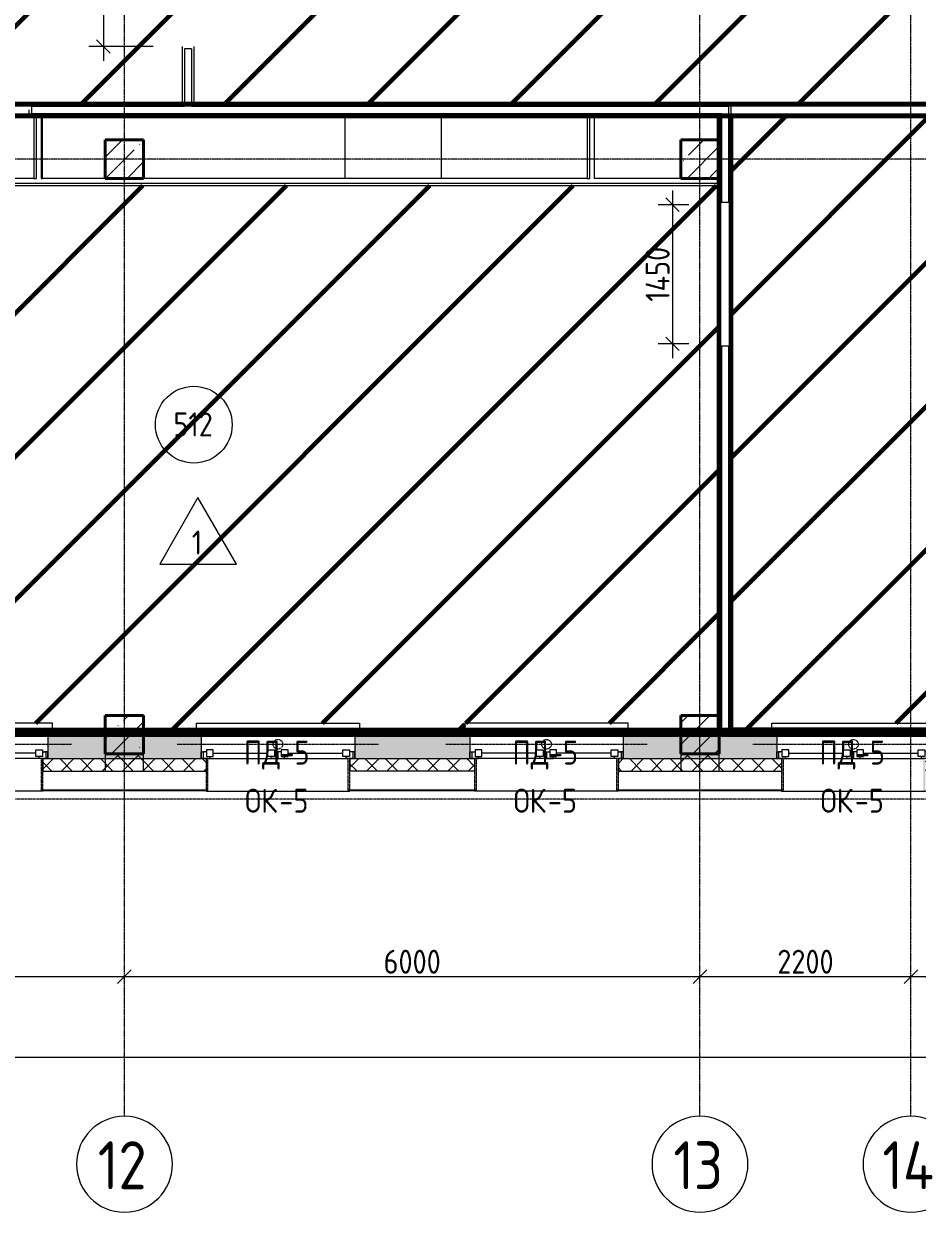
# Model space of a CAD drawing. Header units: millimetres. Extents: x -56773 to 323062, y -262288 to 76460.
# Drawn here: x 32759 to 42074, y -262288 to -249897 of the extents above; entities that cross this region are included whole.
import ezdxf

# ---------------------------------------------------------------- set-up
doc = ezdxf.new("R2010")
doc.units = ezdxf.units.MM
doc.linetypes.add('ADSK_Линия сетки', pattern=[25, 20, -2.5, 0, -2.5])
doc.linetypes.add('ADSK_Невидимые', pattern=[5, 3, -2])
for name, color, linetype, lineweight in [('1.1)Стяжка керамзит  2 этаж', 5, 'Continuous', 60), ('3.1 Штукатурка внешн стен', 5, 'Continuous', 60), ('_ Окна', 7, 'Continuous', 18), ('Марки окон', 7, 'Continuous', 20), ('Марки помещений', 7, 'Continuous', 20), ('Несущие колонны', 7, 'Continuous', 18), ('Обобщенные модели', 7, 'ADSK_Невидимые', 18), ('Окна', 7, 'Continuous', 9), ('Оси', 7, 'Continuous', 9), ('Панели витража', 7, 'Continuous', 9), ('Перекрытие', 7, 'Continuous', 18), ('Размеры', 7, 'Continuous', 9), ('Стены внутренние', 7, 'Continuous', 18), ('Стены наружные', 7, 'Continuous', 18), ('Стены несущие', 7, 'Continuous', 30), ('Стены отделка', 7, 'Continuous', 30), ('Стены штриховка', 7, 'Continuous', 9)]:
    doc.layers.add(name, color=color, linetype=linetype, lineweight=lineweight)
doc.styles.add('GOST Common', font='', dxfattribs={"width": 0.9, "height": 500})
doc.styles.add('GOST Common_2', font='', dxfattribs={"width": 0.9, "height": 250})
doc.styles.get('GOST Common').set_extended_font_data('GOST Common')
doc.styles.get('GOST Common_2').set_extended_font_data('GOST Common')
doc.dimstyles.new('ADSK_Основной', dxfattribs={"dimscale": 304.8, "dimtxt": 251.428749, "dimasz": 0.463911, "dimexe": 0.492126, "dimexo": 0.984252, "dimgap": 0.164042, "dimtad": 1, "dimdec": 3, "dimrnd": 0.001, "dimdsep": 46, "dimtxsty": 'GOST Common_2', "dimblk1": 'OBLIQUE', "dimblk2": 'OBLIQUE', "dimsah": 1, "dimcen": 0.09, "dimdle": 0.492126, "dimazin": 2, "dimtfac": 1, "dimtdec": 4, "dimtix": 1, "dimtmove": 0, "dimatfit": 3, "dimfxl": 1, "dimtvp": 1, "dimtolj": 1, "dimtzin": 0, "dimlwd": 20, "dimlwe": 20, "dimarcsym": 2})
doc.dimstyles.new('ADSK_Основной_2_5_мм', dxfattribs={"dimscale": 304.8, "dimtxt": 251.428749, "dimasz": 0.463911, "dimexe": 0.492126, "dimexo": 0.984252, "dimgap": 0.098425, "dimtad": 1, "dimrnd": 0.01, "dimdsep": 46, "dimtxsty": 'GOST Common_2', "dimblk1": 'OBLIQUE', "dimblk2": 'OBLIQUE', "dimsah": 1, "dimcen": 0.09, "dimdle": 0.492126, "dimazin": 2, "dimtfac": 1, "dimtdec": 4, "dimtix": 1, "dimtmove": 0, "dimatfit": 3, "dimfxl": 1, "dimtvp": 1, "dimtolj": 1, "dimtzin": 0, "dimlwd": 20, "dimlwe": 20, "dimarcsym": 2})
pattern_1 = [(45, (9.36, -250313.7), (-224.5064, 224.5064), []), (45, (233.87, -250313.7), (-224.5064, 224.5064), [396.875, -79.375, 3.353, -76.022])]
pattern_2 = [(45, (9.36, -250313.7), (-106.066, 106.066), []), (135, (9.36, -250313.7), (-106.066, -106.066), [])]

# ---------------------------------------------------------------- blocks, each defined once
blk = doc.blocks.new('ADSK_КолоннаЖБ_Прямоугольная - 400x400 мм-1807143-Маркировочный 5-й')
at = {"layer": 'Несущие колонны', "lineweight": 40}
for p, q in [((-200, 200), (200, 200)), ((-200, -200), (-200, 200)), ((200, 200), (200, -200)), ((200, -200), (-200, -200))]:
    blk.add_line(p, q, dxfattribs=at)
blk = doc.blocks.new('ОКНО L03 _2СТ_RS - ОК-5_1600х2000h-3556615-Маркировочный 5-й')
at = {"layer": '_ Окна'}
for p, q in [((-838.1, 149), (-838.1, 79)), ((-838.1, 149), (-833.1, 149)), ((-818.1, 149), (-748.1, 149)), ((-818.1, 79), (-818.1, 149)), ((-783.1, 59), (-783.1, 129)), ((-783.1, 129), (-713.1, 129)), ((-748.1, 149), (-748.1, 129)), ((-713.1, 129), (-713.1, 59)), ((-143.1, 129), (-143.1, 59)), ((-73.1, 129), (-143.1, 129)), ((-108.1, 149), (-108.1, 129)), ((-38.1, 149), (-108.1, 149)), ((-73.1, 59), (-73.1, 129)), ((-38.1, 79), (-38.1, 149)), ((-38.1, 149), (31.9, 149)), ((-38.1, 79), (-38.1, 149)), ((-3.1, 59), (-3.1, 129)), ((-3.1, 129), (66.9, 129)), ((31.9, 149), (31.9, 129)), ((66.9, 129), (66.9, 59)), ((636.9, 129), (636.9, 59)), ((706.9, 129), (636.9, 129)), ((671.9, 149), (671.9, 129)), ((741.9, 149), (671.9, 149)), ((706.9, 59), (706.9, 129)), ((741.9, 79), (741.9, 149)), ((761.9, 149), (756.9, 149)), ((761.9, 149), (761.9, 79)), ((-838.1, 79), (-803.1, 79)), ((-783.1, 79), (-818.1, 79)), ((-713.1, 59), (-783.1, 59)), ((-713.1, 94), (-143.1, 94)), ((-143.1, 59), (-73.1, 59)), ((-38.1, 79), (-73.1, 79)), ((-3.1, 79), (-38.1, 79)), ((66.9, 59), (-3.1, 59)), ((66.9, 94), (636.9, 94)), ((636.9, 59), (706.9, 59)), ((741.9, 79), (706.9, 79)), ((761.9, 79), (726.9, 79))]:
    blk.add_line(p, q, dxfattribs=at)
blk = doc.blocks.new('Подоконник_ - ПД-5-3556619-Маркировочный 5-й')
at = {"layer": 'Окна'}
for p, q in [((-850, -229), (-850, -300)), ((850, -300), (850, -229)), ((-850, -300), (850, -300))]:
    blk.add_line(p, q, dxfattribs=at)
blk = doc.blocks.new('Отлив_ - ОЦC-V2-Маркировочный 5-й')
at = {"layer": 'Окна'}
for p, q in [((-750, 341), (-750, 333.5)), ((-750, 341), (750, 341)), ((-750, 341), (750, 341)), ((750, 341), (750, 333.5)), ((-730, 0), (730, 0))]:
    blk.add_line(p, q, dxfattribs=at)
blk = doc.blocks.new('ОКНО L03 _2СТ_RS - ОК-5_1600х2000h-3556607-Маркировочный 5-й')
at = {"layer": '_ Окна'}
for p, q in [((-838.1, -149), (-838.1, -79)), ((-838.1, -79), (-803.1, -79)), ((-818.1, -79), (-818.1, -149)), ((-783.1, -79), (-818.1, -79)), ((-713.1, -59), (-783.1, -59)), ((-783.1, -59), (-783.1, -129)), ((-713.1, -129), (-713.1, -59)), ((-713.1, -94), (-143.1, -94)), ((-143.1, -129), (-143.1, -59)), ((-143.1, -59), (-73.1, -59)), ((-73.1, -59), (-73.1, -129)), ((-38.1, -79), (-73.1, -79)), ((-38.1, -79), (-38.1, -149)), ((-38.1, -79), (-38.1, -149)), ((-3.1, -79), (-38.1, -79)), ((66.9, -59), (-3.1, -59)), ((-3.1, -59), (-3.1, -129)), ((66.9, -129), (66.9, -59)), ((66.9, -94), (636.9, -94)), ((636.9, -129), (636.9, -59)), ((636.9, -59), (706.9, -59)), ((706.9, -59), (706.9, -129)), ((741.9, -79), (706.9, -79)), ((761.9, -79), (726.9, -79)), ((741.9, -79), (741.9, -149)), ((761.9, -149), (761.9, -79)), ((-838.1, -149), (-833.1, -149)), ((-818.1, -149), (-748.1, -149)), ((-783.1, -129), (-713.1, -129)), ((-748.1, -149), (-748.1, -129)), ((-73.1, -129), (-143.1, -129)), ((-108.1, -149), (-108.1, -129)), ((-38.1, -149), (-108.1, -149)), ((-38.1, -149), (31.9, -149)), ((-3.1, -129), (66.9, -129)), ((31.9, -149), (31.9, -129)), ((706.9, -129), (636.9, -129)), ((671.9, -149), (671.9, -129)), ((741.9, -149), (671.9, -149)), ((761.9, -149), (756.9, -149))]:
    blk.add_line(p, q, dxfattribs=at)
blk = doc.blocks.new('Подоконник_ - ПД-5-3556614-Маркировочный 5-й')
at = {"layer": 'Окна'}
for p, q in [((-850, 300), (850, 300)), ((-850, 229), (-850, 300)), ((850, 300), (850, 229))]:
    blk.add_line(p, q, dxfattribs=at)
blk = doc.blocks.new('Отлив_ - ОЦC-V3-Маркировочный 5-й')
at = {"layer": 'Окна'}
for p, q in [((-730, 0), (730, 0)), ((-750, -341), (-750, -333.5)), ((-750, -341), (750, -341)), ((-750, -341), (750, -341)), ((750, -341), (750, -333.5))]:
    blk.add_line(p, q, dxfattribs=at)
blk = doc.blocks.new('Системная панель - 1_Алюминиевая панель RAL 1013-3049550-Маркировочный 5-й')
at = {"layer": 'Панели витража', "lineweight": 18}
for p, q in [((5327.5, 2.5), (4027.5, 2.5)), ((4027.5, -2.5), (4027.5, 2.5)), ((5327.5, -2.5), (5327.5, 2.5)), ((8127.5, 2.5), (7227.5, 2.5)), ((7227.5, -2.5), (7227.5, 2.5)), ((8127.5, -2.5), (8127.5, 2.5)), ((11327.5, 2.5), (10027.5, 2.5)), ((10027.5, -2.5), (10027.5, 2.5)), ((11327.5, -2.5), (11327.5, 2.5)), ((4027.5, -2.5), (5327.5, -2.5)), ((7227.5, -2.5), (8127.5, -2.5)), ((10027.5, -2.5), (11327.5, -2.5))]:
    blk.add_line(p, q, dxfattribs=at)
blk = doc.blocks.new('Системная панель - 1_Алюминиевая панель гладкая RAL 1013-V9-Маркировочный 5-й')
at = {"layer": 'Панели витража', "lineweight": 18}
for p, q in [((100, 2.5), (-100, 2.5)), ((-100, 2.5), (-100, -2.5)), ((100, -2.5), (100, 2.5)), ((-100, -2.5), (100, -2.5))]:
    blk.add_line(p, q, dxfattribs=at)
blk = doc.blocks.new('Обобщенные модели 7 - Обобщенные модели 7-1212709-Маркировочный 5-й')
at = {"layer": 'Обобщенные модели'}
h = blk.add_hatch(color=256, dxfattribs=at)
h.paths.add_polyline_path([(31470, -7574), (31470, -7244), (31450, -7244), (31450, -7574)])
h.paths.add_polyline_path([(32930, -7574), (32950, -7574), (32950, -7244), (32930, -7244)])
h = blk.add_hatch(color=256, dxfattribs=at)
h.paths.add_polyline_path([(36150, -7574), (36150, -7244), (36130, -7244), (36130, -7574)])
h.paths.add_polyline_path([(34670, -7574), (34670, -7244), (34650, -7244), (34650, -7574)])
h = blk.add_hatch(color=256, dxfattribs=at)
h.paths.add_polyline_path([(38950, -7574), (38950, -7244), (38930, -7244), (38930, -7574)])
h.paths.add_polyline_path([(37450, -7574), (37470, -7574), (37470, -7244), (37450, -7244)])
h = blk.add_hatch(color=256, dxfattribs=at)
h.paths.add_polyline_path([(40650, -7574), (40670, -7574), (40670, -7244), (40650, -7244)])
h.paths.add_polyline_path([(42150, -7574), (42150, -7244), (42130, -7244), (42130, -7574)])
for p, q in [((32950, -7244), (32930, -7244)), ((32930, -7244), (32930, -7574)), ((32950, -7574), (32950, -7244)), ((34670, -7244), (34650, -7244)), ((34650, -7244), (34650, -7574)), ((34670, -7574), (34670, -7244)), ((36150, -7244), (36130, -7244)), ((36130, -7244), (36130, -7574)), ((36150, -7574), (36150, -7244)), ((37470, -7244), (37450, -7244)), ((37450, -7244), (37450, -7574)), ((37470, -7574), (37470, -7244)), ((38950, -7244), (38930, -7244)), ((38930, -7244), (38930, -7574)), ((38950, -7574), (38950, -7244)), ((40670, -7244), (40650, -7244)), ((40650, -7244), (40650, -7574)), ((40670, -7574), (40670, -7244)), ((32930, -7574), (32950, -7574)), ((34650, -7574), (34670, -7574)), ((36130, -7574), (36150, -7574)), ((37450, -7574), (37470, -7574)), ((38930, -7574), (38950, -7574)), ((40650, -7574), (40670, -7574))]:
    blk.add_line(p, q, dxfattribs=at)
blk = doc.blocks.new('Обобщенные модели 13 - Обобщенные модели 1-3016844-Маркировочный 5-й')
at = {"layer": 'Обобщенные модели'}
blk.add_line((61889, -7668), (-3638, -7668), dxfattribs=at)
blk = doc.blocks.new('BS_Перемычка металлическая - BS_Перемычка металлическая-3881251-Маркировочный 5-й')
at = {"layer": 'Обобщенные модели', "linetype": 'ADSK_Невидимые', "lineweight": 18}
blk.add_line((-1050, 0), (1050, 0), dxfattribs=at)
blk.add_circle((0, 0), 50, dxfattribs=at)
blk = doc.blocks.new('Ось сетки - Круг_Ø10 мм-8259-Маркировочный 5-й')
at = {"layer": 'Оси', "color": 253, "lineweight": 20, "true_color": 0xaaaaaa}
for start, end in [(360, 180), (180, 360)]:
    blk.add_arc((0, 0), 5, start, end, dxfattribs=at)
blk = doc.blocks.new('ADSK_Марка_Помещение_ОдноЗначение - Номер-159740-Маркировочный 5-й')
at = {"layer": 'Марки помещений'}
blk.add_circle((0, 0), 4, dxfattribs=at)
blk = doc.blocks.new('_Oblique')
at = {"color": 0, "linetype": 'ByBlock', "lineweight": -2}
blk.add_line((-0.5, -0.5), (0.5, 0.5), dxfattribs=at)
blk = doc.blocks.new('*D6894')
at = {"layer": 'Defpoints', "color": 0, "transparency": 16777216}
for p in [(27809, -259731), (33809, -259731), (33809, -259831)]:
    blk.add_point(p, dxfattribs=at)
at = {"layer": 'Размеры', "color": 0, "lineweight": 20, "transparency": 16777216}
for p, q in [((27659, -259831), (33959, -259831)), ((27809, -260031), (27809, -259981)), ((33809, -260031), (33809, -259981))]:
    blk.add_line(p, q, dxfattribs=at)
at = {"layer": 'Размеры', "color": 0, "lineweight": 20, "transparency": 16777216, "xscale": 141.4, "yscale": 141.4, "zscale": 141.4, "rotation": 180}
blk.add_blockref('_Oblique', (27809, -259831), dxfattribs=at)
at = {"layer": 'Размеры', "color": 0, "lineweight": 20, "transparency": 16777216, "xscale": 141.4, "yscale": 141.4, "zscale": 141.4}
blk.add_blockref('_Oblique', (33809, -259831), dxfattribs=at)
at = {"layer": 'Размеры', "color": 0, "lineweight": 9, "transparency": 16777216, "insert": (30809, -259676), "char_height": 250, "width": 756.84, "attachment_point": 5, "style": 'GOST Common_2'}
blk.add_mtext('\\A1;6000', dxfattribs=at)
blk = doc.blocks.new('*D6895')
at = {"layer": 'Defpoints', "color": 0, "transparency": 16777216}
for p in [(33809, -259731), (39809, -259731), (39809, -259831)]:
    blk.add_point(p, dxfattribs=at)
at = {"layer": 'Размеры', "color": 0, "lineweight": 20, "transparency": 16777216}
for p, q in [((33659, -259831), (39959, -259831)), ((33809, -260031), (33809, -259981)), ((39809, -260031), (39809, -259981))]:
    blk.add_line(p, q, dxfattribs=at)
at = {"layer": 'Размеры', "color": 0, "lineweight": 20, "transparency": 16777216, "xscale": 141.4, "yscale": 141.4, "zscale": 141.4, "rotation": 180}
blk.add_blockref('_Oblique', (33809, -259831), dxfattribs=at)
at = {"layer": 'Размеры', "color": 0, "lineweight": 20, "transparency": 16777216, "xscale": 141.4, "yscale": 141.4, "zscale": 141.4}
blk.add_blockref('_Oblique', (39809, -259831), dxfattribs=at)
at = {"layer": 'Размеры', "color": 0, "lineweight": 9, "transparency": 16777216, "insert": (36809, -259676), "char_height": 250, "width": 756.84, "attachment_point": 5, "style": 'GOST Common_2'}
blk.add_mtext('\\A1;6000', dxfattribs=at)
blk = doc.blocks.new('*D6896')
at = {"layer": 'Defpoints', "color": 0, "transparency": 16777216}
for p in [(39809, -259731), (42009, -259731), (42009, -259831)]:
    blk.add_point(p, dxfattribs=at)
at = {"layer": 'Размеры', "color": 0, "lineweight": 20, "transparency": 16777216}
for p, q in [((39659, -259831), (42159, -259831)), ((39809, -260031), (39809, -259981)), ((42009, -260031), (42009, -259981))]:
    blk.add_line(p, q, dxfattribs=at)
at = {"layer": 'Размеры', "color": 0, "lineweight": 20, "transparency": 16777216, "xscale": 141.4, "yscale": 141.4, "zscale": 141.4, "rotation": 180}
blk.add_blockref('_Oblique', (39809, -259831), dxfattribs=at)
at = {"layer": 'Размеры', "color": 0, "lineweight": 20, "transparency": 16777216, "xscale": 141.4, "yscale": 141.4, "zscale": 141.4}
blk.add_blockref('_Oblique', (42009, -259831), dxfattribs=at)
at = {"layer": 'Размеры', "color": 0, "lineweight": 9, "transparency": 16777216, "insert": (40909, -259676), "char_height": 250, "width": 756.84, "attachment_point": 5, "style": 'GOST Common_2'}
blk.add_mtext('\\A1;2200', dxfattribs=at)
blk = doc.blocks.new('*D6897')
at = {"layer": 'Defpoints', "color": 0, "transparency": 16777216}
for p in [(42009, -259731), (45809, -259731), (45809, -259831)]:
    blk.add_point(p, dxfattribs=at)
at = {"layer": 'Размеры', "color": 0, "lineweight": 20, "transparency": 16777216}
for p, q in [((41859, -259831), (45959, -259831)), ((42009, -260031), (42009, -259981)), ((45809, -260031), (45809, -259981))]:
    blk.add_line(p, q, dxfattribs=at)
at = {"layer": 'Размеры', "color": 0, "lineweight": 20, "transparency": 16777216, "xscale": 141.4, "yscale": 141.4, "zscale": 141.4, "rotation": 180}
blk.add_blockref('_Oblique', (42009, -259831), dxfattribs=at)
at = {"layer": 'Размеры', "color": 0, "lineweight": 20, "transparency": 16777216, "xscale": 141.4, "yscale": 141.4, "zscale": 141.4}
blk.add_blockref('_Oblique', (45809, -259831), dxfattribs=at)
at = {"layer": 'Размеры', "color": 0, "lineweight": 9, "transparency": 16777216, "insert": (43909, -259676), "char_height": 250, "width": 756.84, "attachment_point": 5, "style": 'GOST Common_2'}
blk.add_mtext('\\A1;3800', dxfattribs=at)
blk = doc.blocks.new('*D6908')
at = {"layer": 'Defpoints', "color": 0, "transparency": 16777216}
for p in [(-19591, -260571), (61609, -260571), (61609, -260671)]:
    blk.add_point(p, dxfattribs=at)
at = {"layer": 'Размеры', "color": 0, "lineweight": 20, "transparency": 16777216}
for p, q in [((-19741, -260671), (61759, -260671)), ((-19591, -260871), (-19591, -260821)), ((61609, -260871), (61609, -260821))]:
    blk.add_line(p, q, dxfattribs=at)
at = {"layer": 'Размеры', "color": 0, "lineweight": 20, "transparency": 16777216, "xscale": 141.4, "yscale": 141.4, "zscale": 141.4, "rotation": 180}
blk.add_blockref('_Oblique', (-19591, -260671), dxfattribs=at)
at = {"layer": 'Размеры', "color": 0, "lineweight": 20, "transparency": 16777216, "xscale": 141.4, "yscale": 141.4, "zscale": 141.4}
blk.add_blockref('_Oblique', (61609, -260671), dxfattribs=at)
at = {"layer": 'Размеры', "color": 0, "lineweight": 9, "transparency": 16777216, "insert": (21009, -260516), "char_height": 250, "width": 889.8, "attachment_point": 5, "style": 'GOST Common_2'}
blk.add_mtext('\\A1;81200', dxfattribs=at)
blk = doc.blocks.new('ADSK_Марка_Помещение_ТипПола_ГОСТ21-501-2011 - Отделка пола-1456712-Маркировочный 5-й')
at = {"layer": 'Марки помещений'}
for p, q in [((0, 6.93), (-3.96, 0)), ((4.04, 0), (0, 6.93)), ((-3.96, 0), (4.04, 0))]:
    blk.add_line(p, q, dxfattribs=at)
blk = doc.blocks.new('*D6859')
at = {"layer": 'Defpoints', "color": 0, "transparency": 16777216}
for p in [(39994, -251784), (39523, -253234), (39994, -253234)]:
    blk.add_point(p, dxfattribs=at)
at = {"layer": 'Размеры', "color": 0, "lineweight": 20, "transparency": 16777216}
for p, q in [((39523, -251634), (39523, -253384)), ((39694, -251784), (39373, -251784)), ((39694, -253234), (39373, -253234))]:
    blk.add_line(p, q, dxfattribs=at)
at = {"layer": 'Размеры', "color": 0, "lineweight": 20, "transparency": 16777216, "xscale": 141.4, "yscale": 141.4, "zscale": 141.4}
for p, rotation in [((39523, -251784), 90), ((39523, -253234), 270)]:
    blk.add_blockref('_Oblique', p, dxfattribs=dict(at, rotation=rotation))
at = {"layer": 'Размеры', "color": 0, "lineweight": 9, "transparency": 16777216, "insert": (39368, -252509), "char_height": 250, "width": 726.16, "attachment_point": 5, "rotation": 90, "style": 'GOST Common_2'}
blk.add_mtext('\\A1;1450', dxfattribs=at)
blk = doc.blocks.new('*D6840')
at = {"layer": 'Defpoints', "color": 0, "transparency": 16777216}
for p in [(34409, -248084), (33589, -250134), (34409, -250134)]:
    blk.add_point(p, dxfattribs=at)
at = {"layer": 'Размеры', "color": 0, "lineweight": 20, "transparency": 16777216}
for p, q in [((33589, -247934), (33589, -250284)), ((34109, -248084), (33439, -248084)), ((34109, -250134), (33439, -250134))]:
    blk.add_line(p, q, dxfattribs=at)
at = {"layer": 'Размеры', "color": 0, "lineweight": 20, "transparency": 16777216, "xscale": 141.4, "yscale": 141.4, "zscale": 141.4}
for p, rotation in [((33589, -248084), 90), ((33589, -250134), 270)]:
    blk.add_blockref('_Oblique', p, dxfattribs=dict(at, rotation=rotation))
at = {"layer": 'Размеры', "color": 0, "lineweight": 9, "transparency": 16777216, "insert": (33414, -249109), "char_height": 250, "width": 756.84, "attachment_point": 5, "rotation": 90, "style": 'GOST Common_2'}
blk.add_mtext('\\A1;2050', dxfattribs=at)

msp = doc.modelspace()

# ---------------------------------------------------------------- hatches: boundary and pattern name
at = {"layer": '1.1)Стяжка керамзит  2 этаж', "transparency": 33554687}
h = msp.add_hatch(dxfattribs=at)
h.set_pattern_fill('ANSI31', color=5, scale=333)
h.paths.add_polyline_path([(8929.3615, -250733.7359), (61559.3615, -250733.7359), (61559.3615, -247483.7359), (8929.3615, -247483.7359)])
h = msp.add_hatch(dxfattribs=at)
h.set_pattern_fill('ANSI31', color=5, scale=333)
h.paths.add_polyline_path([(40009.3615, -251583.7359), (27534.3615, -251583.7359), (27534.3615, -250858.7359), (25814.3615, -250858.7359), (25814.3615, -251583.7359), (24659.3615, -251583.7359), (24659.3615, -257258.7359), (25359.3615, -257258.7359), (25359.3615, -257187.7359), (27059.3615, -257187.7359), (27059.3615, -257258.7359), (27609.3615, -257258.7359), (27609.3615, -257108.7359), (28009.3615, -257108.7359), (28009.3615, -257258.7359), (28559.3615, -257258.7359), (28559.3615, -257187.7359), (30259.3615, -257187.7359), (30259.3615, -257258.7359), (31359.3615, -257258.7359), (31359.3615, -257187.7359), (33059.3615, -257187.7359), (33059.3615, -257258.7359), (33609.3615, -257258.7359), (33609.3615, -257108.7359), (34009.3615, -257108.7359), (34009.3615, -257258.7359), (34559.3615, -257258.7359), (34559.3615, -257187.7359), (36259.3615, -257187.7359), (36259.3615, -257258.7359), (37359.3615, -257258.7359), (37359.3615, -257187.7359), (39059.3615, -257187.7359), (39059.3615, -257258.7359), (39609.3615, -257258.7359), (39609.3615, -257108.7359), (40009.3615, -257108.7359)])
h = msp.add_hatch(dxfattribs=at)
h.set_pattern_fill('ANSI31', color=5, scale=333)
h.paths.add_polyline_path([(45484.3615, -251583.7359), (44234.3615, -251583.7359), (44234.3615, -250858.7359), (40134.3615, -250858.7359), (40134.3615, -257258.7359), (40559.3615, -257258.7359), (40559.3615, -257187.7359), (42259.3615, -257187.7359), (42259.3615, -257258.7359), (43359.3615, -257258.7359), (43359.3615, -257187.7359), (45059.3615, -257187.7359), (45059.3615, -257258.7359), (45484.3615, -257258.7359)])
at = {"layer": 'Несущие колонны', "lineweight": 9}
h = msp.add_hatch(dxfattribs=at)
h.set_pattern_fill('FP_1', color=256, style=0, pattern_type=2)
h.set_pattern_definition(pattern_1)
h.paths.add_polyline_path([(33609.3615, -251508.7359), (34009.3615, -251508.7359), (34009.3615, -251108.7359), (33609.3615, -251108.7359)])
h = msp.add_hatch(dxfattribs=at)
h.set_pattern_fill('FP_1', color=256, style=0, pattern_type=2)
h.set_pattern_definition(pattern_1)
h.paths.add_polyline_path([(39801.9758, -251508.7359), (40009.3615, -251508.7359), (40009.3615, -251108.7359), (39609.3615, -251108.7359), (39609.3615, -251508.7359)])
h = msp.add_hatch(dxfattribs=at)
h.set_pattern_fill('FP_1', color=256, style=0, pattern_type=2)
h.set_pattern_definition(pattern_1)
h.paths.add_polyline_path([(33609.3615, -257508.7359), (34009.3615, -257508.7359), (34009.3615, -257108.7359), (33609.3615, -257108.7359)])
h = msp.add_hatch(dxfattribs=at)
h.set_pattern_fill('FP_1', color=256, style=0, pattern_type=2)
h.set_pattern_definition(pattern_1)
h.paths.add_polyline_path([(39609.3615, -257508.7359), (40009.3615, -257508.7359), (40009.3615, -257108.7359), (39609.3615, -257108.7359)])
at = {"layer": 'Стены внутренние', "lineweight": 9}
h = msp.add_hatch(dxfattribs=at)
h.set_pattern_fill('FP_2', color=256, style=0, pattern_type=2)
h.set_pattern_definition([(45, (9.36, -250313.7), (84.18955, 308.69595), [396.875, -79.375, 3.353, -76.022])])
h.paths.add_polyline_path([(59259.3615, -257558.7359), (59259.3615, -257557.7359), (59209.3615, -257557.7359), (59209.3615, -257258.7359), (58009.3615, -257258.7359), (58009.3615, -257557.7359), (57959.3615, -257558.7359)])
h.paths.add_polyline_path([(56459.3615, -257558.7359), (56459.3615, -257557.7359), (56409.3615, -257557.7359), (56409.3615, -257258.7359), (54809.3615, -257258.7359), (54809.3615, -257557.7359), (55685.0249, -257558.7359)])
h.paths.add_polyline_path([(60759.3615, -257558.7359), (61559.3615, -257558.7359), (61559.3615, -257508.7359), (61409.3615, -257508.7359), (61409.3615, -257258.7359), (60809.3615, -257258.7359), (60809.3615, -257557.7359), (60759.3615, -257557.7359)])
h.paths.add_polyline_path([(48465.4571, -257558.7359), (50409.3615, -257557.7359), (50409.3615, -257258.7359), (48509.3615, -257258.7359), (48509.3615, -257557.7359), (48459.3615, -257558.7359)])
h.paths.add_polyline_path([(51959.3615, -257558.7359), (53209.3615, -257557.7359), (53209.3615, -257258.7359), (52009.3615, -257258.7359), (52009.3615, -257557.7359), (51959.3615, -257557.7359)])
h.paths.add_polyline_path([(46959.3615, -257558.7359), (46959.3615, -257557.7359), (46909.3615, -257557.7359), (46909.3615, -257258.7359), (45009.3615, -257258.7359), (45009.3615, -257557.7359), (45577.63, -257558.7359)])
h.paths.add_polyline_path([(43459.3615, -257558.7359), (43459.3615, -257557.7359), (43409.3615, -257557.7359), (43409.3615, -257258.7359), (42209.3615, -257258.7359), (42209.3615, -257557.7359), (42689.8029, -257558.7359)])
h.paths.add_polyline_path([(36159.3615, -257558.7359), (37409.3615, -257557.7359), (37409.3615, -257258.7359), (36209.3615, -257258.7359), (36209.3615, -257557.7359), (36159.3615, -257557.7359)])
h.paths.add_polyline_path([(38959.3615, -257558.7359), (40609.3615, -257557.7359), (40609.3615, -257258.7359), (39009.3615, -257258.7359), (39009.3615, -257557.7359), (38959.3615, -257557.7359)])
h.paths.add_polyline_path([(34026.3216, -257558.7359), (34609.3615, -257557.7359), (34609.3615, -257258.7359), (33009.3615, -257258.7359), (33009.3615, -257557.7359), (32959.3615, -257558.7359)])
h.paths.add_polyline_path([(24734.3615, -257558.7359), (25409.3615, -257557.7359), (25409.3615, -257258.7359), (24734.3615, -257258.7359), (24734.3615, -257557.7359)])
h.paths.add_polyline_path([(31459.3615, -257558.7359), (31459.3615, -257557.7359), (31409.3615, -257557.7359), (31409.3615, -257258.7359), (30209.3615, -257258.7359), (30209.3615, -257557.7359), (31138.4945, -257558.7359)])
h.paths.add_polyline_path([(28659.3615, -257558.7359), (28659.3615, -257557.7359), (28609.3615, -257557.7359), (28609.3615, -257258.7359), (27009.3615, -257258.7359), (27009.3615, -257557.7359), (28250.6673, -257558.7359)])
h.paths.add_polyline_path([(-2990.6385, -257558.7359), (-721.5569, -257558.7359), (-721.5569, -257258.7359), (-2990.6385, -257258.7359), (-2990.6385, -257508.7359)])
at = {"layer": 'Стены наружные', "lineweight": 9}
h = msp.add_hatch(dxfattribs=at)
h.set_pattern_fill('FP_4', color=256, style=0, pattern_type=2)
h.set_pattern_definition(pattern_2)
h.paths.add_polyline_path([(60759.3615, -257688.7359), (61809.3615, -257688.7359), (61809.3615, -257558.7359), (60759.3615, -257558.7359)])
h.paths.add_polyline_path([(59259.3615, -257688.7359), (59259.3615, -257558.7359), (57959.3615, -257558.7359), (57959.3615, -257688.7359)])
h.paths.add_polyline_path([(40659.3615, -257688.7359), (40659.3615, -257558.7359), (38959.3615, -257558.7359), (38959.3615, -257688.7359), (39801.9758, -257688.7359)])
h.paths.add_polyline_path([(37459.3615, -257688.7359), (37459.3615, -257558.7359), (36159.3615, -257558.7359), (36159.3615, -257688.7359), (36914.1487, -257688.7359)])
h.paths.add_polyline_path([(42159.3615, -257688.7359), (43459.3615, -257688.7359), (43459.3615, -257558.7359), (42159.3615, -257558.7359)])
h.paths.add_polyline_path([(48465.4571, -257688.7359), (50459.3615, -257688.7359), (50459.3615, -257558.7359), (48459.3615, -257558.7359), (48459.3615, -257688.7359)])
h.paths.add_polyline_path([(55685.0249, -257688.7359), (56459.3615, -257688.7359), (56459.3615, -257558.7359), (54759.3615, -257558.7359), (54759.3615, -257688.7359)])
h.paths.add_polyline_path([(44959.3615, -257688.7359), (46959.3615, -257688.7359), (46959.3615, -257558.7359), (44959.3615, -257558.7359)])
h.paths.add_polyline_path([(52797.1978, -257688.7359), (53259.3615, -257688.7359), (53259.3615, -257558.7359), (51959.3615, -257558.7359), (51959.3615, -257688.7359)])
h.paths.add_polyline_path([(28659.3615, -257688.7359), (28659.3615, -257558.7359), (26959.3615, -257558.7359), (26959.3615, -257688.7359), (28250.6673, -257688.7359)])
h.paths.add_polyline_path([(30159.3615, -257688.7359), (31459.3615, -257688.7359), (31459.3615, -257558.7359), (30159.3615, -257558.7359)])
h.paths.add_polyline_path([(32959.3615, -257688.7359), (34659.3615, -257688.7359), (34659.3615, -257558.7359), (32959.3615, -257558.7359)])
h.paths.add_polyline_path([(25362.8402, -257688.7359), (25459.3615, -257688.7359), (25459.3615, -257558.7359), (24734.3615, -257558.7359), (24734.3615, -257688.7359)])
h.paths.add_polyline_path([(-2990.6385, -257688.7359), (-721.5569, -257688.7359), (-721.5569, -257558.7359), (-2990.6385, -257558.7359)])
h = msp.add_hatch(dxfattribs=at)
h.set_pattern_fill('FP_4', color=256, style=0, pattern_type=2)
h.set_pattern_definition(pattern_2)
h.paths.add_polyline_path([(33609.3615, -257688.7359), (34009.3615, -257688.7359), (34009.3615, -257508.7359), (33609.3615, -257508.7359)])
h = msp.add_hatch(dxfattribs=at)
h.set_pattern_fill('FP_4', color=256, style=0, pattern_type=2)
h.set_pattern_definition(pattern_2)
h.paths.add_polyline_path([(39801.9758, -257688.7359), (40009.3615, -257688.7359), (40009.3615, -257508.7359), (39609.3615, -257508.7359), (39609.3615, -257688.7359)])

# ---------------------------------------------------------------- linework, layer by layer
at = {"layer": '1.1)Стяжка керамзит  2 этаж'}
for points in [[(8929.3615, -250733.7359), (61559.3615, -250733.7359), (61559.3615, -247483.7359), (8929.3615, -247483.7359)], [(61559.3615, -250733.7359), (-3140.6385, -250733.7359), (-3140.6385, -250858.7359), (61559.3615, -250858.7359)], [(45509.3615, -250858.7359), (-3140.6385, -250858.7359), (-3140.6385, -257258.7359), (45509.3615, -257258.7359)], [(40009.3615, -250858.7359), (24634.3615, -250858.7359), (24634.3615, -257258.7359), (40009.3615, -257258.7359)], [(40134.3615, -250858.7359), (45484.3615, -250858.7359), (45484.3615, -257258.7359), (40134.3615, -257258.7359)]]:
    msp.add_lwpolyline(points, close=True, dxfattribs=at)
at = {"layer": '3.1 Штукатурка внешн стен'}
msp.add_lwpolyline([(61559.3615, -247483.7359), (61559.3615, -257308.7359), (-3140.6385, -257308.7359)], dxfattribs=at)
at = {"layer": 'Несущие колонны', "lineweight": 9}
for p, q in [((34009.3615, -251108.7359), (33609.3615, -251108.7359)), ((33609.3615, -251108.7359), (33609.3615, -251508.7359)), ((34009.3615, -251508.7359), (34009.3615, -251108.7359)), ((40009.3615, -251108.7359), (39609.3615, -251108.7359)), ((39609.3615, -251108.7359), (39609.3615, -251508.7359)), ((40009.3615, -251508.7359), (40009.3615, -251108.7359)), ((33609.3615, -251508.7359), (34009.3615, -251508.7359)), ((39609.3615, -251508.7359), (40009.3615, -251508.7359)), ((34009.3615, -257108.7359), (33609.3615, -257108.7359)), ((33609.3615, -257108.7359), (33609.3615, -257508.7359)), ((34009.3615, -257508.7359), (34009.3615, -257108.7359)), ((40009.3615, -257108.7359), (39609.3615, -257108.7359)), ((39609.3615, -257108.7359), (39609.3615, -257508.7359)), ((40009.3615, -257508.7359), (40009.3615, -257108.7359)), ((33609.3615, -257508.7359), (34009.3615, -257508.7359)), ((39609.3615, -257508.7359), (40009.3615, -257508.7359))]:
    msp.add_line(p, q, dxfattribs=at)
at = {"layer": 'Оси', "color": 253, "linetype": 'ADSK_Линия сетки', "lineweight": 5, "true_color": 0xaaaaaa}
for p, q in [((33809.3615, -261287.5872), (33809.3615, -240286.2598)), ((39809.3615, -261287.5872), (39809.3615, -240286.2598)), ((42009.3615, -261287.5872), (42009.3615, -240286.2598)), ((62528.5982, -251308.7359), (-25230.7352, -251308.7359)), ((62528.5982, -257308.7359), (-25230.7352, -257308.7359))]:
    msp.add_line(p, q, dxfattribs=at)
at = {"layer": 'Перекрытие'}
for p, q in [((36109.3615, -251508.7359), (36109.3615, -250858.7359)), ((37109.3615, -250858.7359), (37109.3615, -251508.7359))]:
    msp.add_line(p, q, dxfattribs=at)
at = {"layer": 'Стены внутренние', "lineweight": 5}
msp.add_line((32814.3615, -250858.7359), (31014.3615, -250858.7359), dxfattribs=at)
at = {"layer": 'Стены несущие', "lineweight": 9}
for p, q in [((34409.3615, -250133.7359), (34409.3615, -250733.7359)), ((34534.3615, -250733.7359), (34534.3615, -250133.7359)), ((34409.3615, -250733.7359), (32814.3615, -250733.7359)), ((40134.3615, -250733.7359), (34534.3615, -250733.7359)), ((40134.3615, -251783.7359), (40134.3615, -250733.7359)), ((32814.3615, -250858.7359), (32814.3615, -250793.7359)), ((32864.3615, -250858.7359), (32814.3615, -250858.7359)), ((38634.3615, -250858.7359), (32954.3615, -250858.7359)), ((32954.3615, -251508.7359), (32954.3615, -250858.7359)), ((38709.3615, -251508.7359), (38709.3615, -250858.7359)), ((40009.3615, -250858.7359), (38709.3615, -250858.7359)), ((40009.3615, -250858.7359), (40009.3615, -251508.7359)), ((32864.3615, -251508.7359), (30964.3615, -251508.7359)), ((38634.3615, -251508.7359), (32954.3615, -251508.7359)), ((40009.3615, -251508.7359), (38709.3615, -251508.7359)), ((40009.3615, -251583.7359), (40009.3615, -251783.7359)), ((40009.3615, -251783.7359), (40014.3615, -251783.7359)), ((40009.3615, -253233.7359), (40009.3615, -257258.7359)), ((40014.3615, -253233.7359), (40009.3615, -253233.7359)), ((40134.3615, -257258.7359), (40134.3615, -253233.7359)), ((33009.3615, -257258.7359), (34609.3615, -257258.7359)), ((33009.3615, -257258.7359), (33009.3615, -257557.7359)), ((34609.3615, -257258.7359), (34609.3615, -257557.7359)), ((36209.3615, -257258.7359), (37409.3615, -257258.7359)), ((36209.3615, -257258.7359), (36209.3615, -257557.7359)), ((37409.3615, -257258.7359), (37409.3615, -257557.7359)), ((40009.3615, -257258.7359), (39009.3615, -257258.7359)), ((39009.3615, -257258.7359), (39009.3615, -257557.7359)), ((40609.3615, -257258.7359), (40134.3615, -257258.7359)), ((40609.3615, -257258.7359), (40609.3615, -257557.7359)), ((33009.3615, -257557.7359), (32959.3615, -257557.7359)), ((32959.3615, -257558.7359), (32959.3615, -257557.7359)), ((34659.3615, -257557.7359), (34609.3615, -257557.7359)), ((34659.3615, -257558.7359), (34659.3615, -257557.7359)), ((36209.3615, -257557.7359), (36159.3615, -257557.7359)), ((36159.3615, -257558.7359), (36159.3615, -257557.7359)), ((37459.3615, -257557.7359), (37409.3615, -257557.7359)), ((37459.3615, -257558.7359), (37459.3615, -257557.7359)), ((39009.3615, -257557.7359), (38959.3615, -257557.7359)), ((38959.3615, -257558.7359), (38959.3615, -257557.7359)), ((40659.3615, -257557.7359), (40609.3615, -257557.7359)), ((40659.3615, -257558.7359), (40659.3615, -257557.7359))]:
    msp.add_line(p, q, dxfattribs=at)
at = {"layer": 'Стены отделка', "lineweight": 9}
for p, q in [((32864.3615, -250858.7359), (32864.3615, -251508.7359)), ((38634.3615, -250858.7359), (38634.3615, -251508.7359)), ((27534.3615, -251583.7359), (40009.3615, -251583.7359)), ((32959.3615, -257558.7359), (32959.3615, -257688.7359)), ((34009.3615, -257508.7359), (33609.3615, -257508.7359)), ((33609.3615, -257508.7359), (33609.3615, -257688.7359)), ((34009.3615, -257688.7359), (34009.3615, -257508.7359)), ((34659.3615, -257558.7359), (34659.3615, -257688.7359)), ((36159.3615, -257558.7359), (36159.3615, -257688.7359)), ((37459.3615, -257558.7359), (37459.3615, -257688.7359)), ((38959.3615, -257558.7359), (38959.3615, -257688.7359)), ((40009.3615, -257508.7359), (39609.3615, -257508.7359)), ((39609.3615, -257508.7359), (39609.3615, -257688.7359)), ((40009.3615, -257688.7359), (40009.3615, -257508.7359)), ((40659.3615, -257558.7359), (40659.3615, -257688.7359)), ((32959.3615, -257688.7359), (34659.3615, -257688.7359)), ((37459.3615, -257688.7359), (36159.3615, -257688.7359)), ((38959.3615, -257688.7359), (40659.3615, -257688.7359))]:
    msp.add_line(p, q, dxfattribs=at)
at = {"layer": 'Стены штриховка', "lineweight": 9}
for p, q in [((34434.3615, -250158.7359), (34434.3615, -250758.7359)), ((34509.3615, -250158.7359), (34434.3615, -250158.7359)), ((34509.3615, -250158.7359), (34509.3615, -250758.7359)), ((34434.3615, -250758.7359), (32839.3615, -250758.7359)), ((32839.3615, -250758.7359), (32839.3615, -250833.7359)), ((40109.3615, -250758.7359), (34509.3615, -250758.7359)), ((40109.3615, -251758.7359), (40109.3615, -250758.7359)), ((32839.3615, -250833.7359), (40034.3615, -250833.7359)), ((32889.3615, -250858.7359), (32864.3615, -250858.7359)), ((32889.3615, -250833.7359), (32889.3615, -251508.7359)), ((32939.3615, -250833.7359), (32939.3615, -251508.7359)), ((32954.3615, -250858.7359), (32939.3615, -250858.7359)), ((38659.3615, -250858.7359), (38634.3615, -250858.7359)), ((38659.3615, -251508.7359), (38659.3615, -250833.7359)), ((38709.3615, -250833.7359), (38709.3615, -250858.7359)), ((40034.3615, -250833.7359), (40034.3615, -251758.7359)), ((32864.3615, -251508.7359), (32889.3615, -251508.7359)), ((32939.3615, -251508.7359), (32954.3615, -251508.7359)), ((38634.3615, -251508.7359), (38659.3615, -251508.7359)), ((40034.3615, -251508.7359), (40009.3615, -251508.7359)), ((27559.3615, -251558.7359), (40034.3615, -251558.7359)), ((40009.3615, -251583.7359), (40009.3615, -251558.7359)), ((40034.3615, -251758.7359), (40109.3615, -251758.7359)), ((40034.3615, -253258.7359), (40034.3615, -257258.7359)), ((40109.3615, -253258.7359), (40034.3615, -253258.7359)), ((40109.3615, -257258.7359), (40109.3615, -253258.7359)), ((40009.3615, -257258.7359), (40134.3615, -257258.7359)), ((32959.3615, -257558.7359), (34659.3615, -257558.7359)), ((36159.3615, -257558.7359), (37459.3615, -257558.7359)), ((38959.3615, -257558.7359), (40659.3615, -257558.7359))]:
    msp.add_line(p, q, dxfattribs=at)

# ---------------------------------------------------------------- block references
at = {"layer": 'Марки помещений', "xscale": 99.99999999999993, "yscale": 99.99999999999993, "zscale": 99.99999999999993}
for name, p in [('ADSK_Марка_Помещение_ОдноЗначение - Номер-159740-Маркировочный 5-й', (34532.0886, -254076.8352)), ('ADSK_Марка_Помещение_ТипПола_ГОСТ21-501-2011 - Отделка пола-1456712-Маркировочный 5-й', (34573.5833, -255530.5779))]:
    msp.add_blockref(name, p, dxfattribs=at)
at = {"layer": 'Несущие колонны', "lineweight": 40, "rotation": 89.9999999999999}
for p in [(33809.3615, -251308.7359), (39809.3615, -251308.7359), (33809.3615, -257308.7359), (39809.3615, -257308.7359)]:
    msp.add_blockref('ADSK_КолоннаЖБ_Прямоугольная - 400x400 мм-1807143-Маркировочный 5-й', p, dxfattribs=at)
at = {"layer": 'Обобщенные модели'}
for name in ['Обобщенные модели 13 - Обобщенные модели 1-3016844-Маркировочный 5-й', 'Обобщенные модели 7 - Обобщенные модели 7-1212709-Маркировочный 5-й']:
    msp.add_blockref(name, (9.3615, -250313.7049), dxfattribs=at)
at = {"layer": 'Обобщенные модели', "linetype": 'ADSK_Невидимые', "lineweight": 18}
for p in [(32209.3615, -257408.7359), (35409.3615, -257408.7359), (38209.3615, -257408.7359), (41409.3615, -257408.7359)]:
    msp.add_blockref('BS_Перемычка металлическая - BS_Перемычка металлическая-3881251-Маркировочный 5-й', p, dxfattribs=at)
at = {"layer": 'Окна', "color": 7, "true_color": 0xffffff, "rotation": 180}
for p in [(32209.3615, -257487.7359), (38209.3615, -257487.7359)]:
    msp.add_blockref('Подоконник_ - ПД-5-3556619-Маркировочный 5-й', p, dxfattribs=at)
at = {"layer": 'Окна', "color": 7, "true_color": 0xffffff}
for p in [(35409.3615, -257487.7359), (41409.3615, -257487.7359)]:
    msp.add_blockref('Подоконник_ - ПД-5-3556614-Маркировочный 5-й', p, dxfattribs=at)
at = {"layer": 'Окна', "rotation": 180}
for name, p in [('ОКНО L03 _2СТ_RS - ОК-5_1600х2000h-3556615-Маркировочный 5-й', (32171.2615, -257408.7359)), ('ОКНО L03 _2СТ_RS - ОК-5_1600х2000h-3556615-Маркировочный 5-й', (38171.2615, -257408.7359)), ('Отлив_ - ОЦC-V2-Маркировочный 5-й', (32209.3615, -257557.7359)), ('Отлив_ - ОЦC-V2-Маркировочный 5-й', (38209.3615, -257557.7359))]:
    msp.add_blockref(name, p, dxfattribs=at)
at = {"layer": 'Окна'}
for name, p in [('ОКНО L03 _2СТ_RS - ОК-5_1600х2000h-3556607-Маркировочный 5-й', (35447.4615, -257408.7359)), ('ОКНО L03 _2СТ_RS - ОК-5_1600х2000h-3556607-Маркировочный 5-й', (41447.4615, -257408.7359)), ('Отлив_ - ОЦC-V3-Маркировочный 5-й', (35409.3615, -257557.7359)), ('Отлив_ - ОЦC-V3-Маркировочный 5-й', (41409.3615, -257557.7359))]:
    msp.add_blockref(name, p, dxfattribs=at)
at = {"layer": 'Оси', "color": 253, "lineweight": 20, "true_color": 0xaaaaaa, "xscale": 99.99999999999993, "yscale": 99.99999999999993, "zscale": 99.99999999999993}
for p in [(33809.3615, -261787.5872), (39809.3615, -261787.5872), (42009.3615, -261787.5872)]:
    msp.add_blockref('Ось сетки - Круг_Ø10 мм-8259-Маркировочный 5-й', p, dxfattribs=at)
at = {"layer": 'Панели витража', "lineweight": 18}
msp.add_blockref('Системная панель - 1_Алюминиевая панель RAL 1013-3049550-Маркировочный 5-й', (29131.8615, -257888.7359), dxfattribs=at)
at = {"layer": 'Панели витража'}
for p in [(33059.3615, -257888.7359), (34559.3615, -257888.7359), (36259.3615, -257888.7359), (37359.3615, -257888.7359), (39059.3615, -257888.7359), (40559.3615, -257888.7359)]:
    msp.add_blockref('Системная панель - 1_Алюминиевая панель гладкая RAL 1013-V9-Маркировочный 5-й', p, dxfattribs=at)

# ---------------------------------------------------------------- texts
at = {"layer": 'Марки окон', "lineweight": 5, "char_height": 250, "attachment_point": 1, "style": 'GOST Common_2'}
for s, insert, width in [('ПД', (35054.7541, -257370.7228), 461.772), ('-5', (35435.7541, -257370.7228), 389.620125), ('ПД', (37854.7541, -257370.7228), 461.772), ('-5', (38235.7541, -257370.7228), 389.620125), ('ПД', (41054.7541, -257370.7228), 461.772), ('-5', (41435.7541, -257370.7228), 389.620125), ('ОК', (35066.4541, -257872.2172), 432.91125), ('-5', (35423.6416, -257872.2172), 389.620125), ('ОК', (37866.4541, -257872.2172), 432.91125), ('-5', (38223.6416, -257872.2172), 389.620125), ('ОК', (41066.4541, -257872.2172), 432.91125), ('-5', (41423.6416, -257872.2172), 389.620125)]:
    msp.add_mtext(s, dxfattribs=dict(at, insert=insert, width=width))
at = {"layer": 'Марки помещений', "lineweight": 9, "char_height": 250, "attachment_point": 1, "style": 'GOST Common_2'}
for s, insert, width in [('512', (34319.6813, -253949.1102), 526.708687), ('\\fGOST Common|b0|i0|c204|p34|;\\W.9;1', (34511.6509, -255180.5687), 137.088562)]:
    msp.add_mtext(s, dxfattribs=dict(at, insert=insert, width=width))
at = {"layer": 'Оси', "color": 253, "true_color": 0xaaaaaa, "char_height": 500, "attachment_point": 1, "style": 'GOST Common'}
for s, insert, width in [('12', (33531.7808, -261547.7205), 671.012437), ('13', (39531.7808, -261547.7205), 671.012437), ('14', (41711.0808, -261547.7205), 721.51875)]:
    msp.add_mtext(s, dxfattribs=dict(at, insert=insert, width=width))

# ---------------------------------------------------------------- dimensions: what is measured, and where the dimension line sits
at = {"layer": 'Размеры', "lineweight": 9}
for base, p1, p2, dimstyle, override, picture, middle in [((33589.0027, -250133.7359), (34409.3615, -248083.7359), (34409.3615, -250133.7359), 'ADSK_Основной', {"dimpost": '<>', "dimfxl": 2050}, '*D6840', (33414.0027, -249108.7359)), ((39523.3815, -253233.7359), (39994.3615, -251783.7359), (39994.3615, -253233.7359), 'ADSK_Основной_2_5_мм', {"dimpost": '<>', "dimfxl": 1450}, '*D6859', (39368.3815, -252508.7359))]:
    dim = msp.add_linear_dim(base=base, p1=p1, p2=p2, angle=90, dimstyle=dimstyle, override=override, dxfattribs=at)
    dim.commit()
    dim.dimension.update_dxf_attribs({"geometry": picture, "text_midpoint": middle})
for base, p1, p2, override, picture, middle in [((33809.3615, -259830.9593), (27809.3615, -259730.9744), (33809.3615, -259730.9744), {"dimpost": '<>', "dimfxl": 6000}, '*D6894', (30809.3615, -259675.9593)), ((39809.3615, -259830.9593), (33809.3615, -259730.9744), (39809.3615, -259730.9744), {"dimpost": '<>', "dimfxl": 6000}, '*D6895', (36809.3615, -259675.9593)), ((42009.3615, -259830.9593), (39809.3615, -259730.9744), (42009.3615, -259730.9744), {"dimpost": '<>', "dimfxl": 2200}, '*D6896', (40909.3615, -259675.9593)), ((45809.3615, -259830.9593), (42009.3615, -259730.9744), (45809.3615, -259730.9744), {"dimpost": '<>', "dimfxl": 3800}, '*D6897', (43909.3615, -259675.9593)), ((61609.3615, -260670.9593), (-19590.6385, -260570.9744), (61609.3615, -260570.9744), {"dimpost": '<>', "dimfxl": 81200}, '*D6908', (21009.3615, -260515.9593))]:
    dim = msp.add_linear_dim(base=base, p1=p1, p2=p2, dimstyle='ADSK_Основной_2_5_мм', override=override, dxfattribs=at)
    dim.commit()
    dim.dimension.update_dxf_attribs({"geometry": picture, "text_midpoint": middle})

doc.saveas('drawing.dxf')
